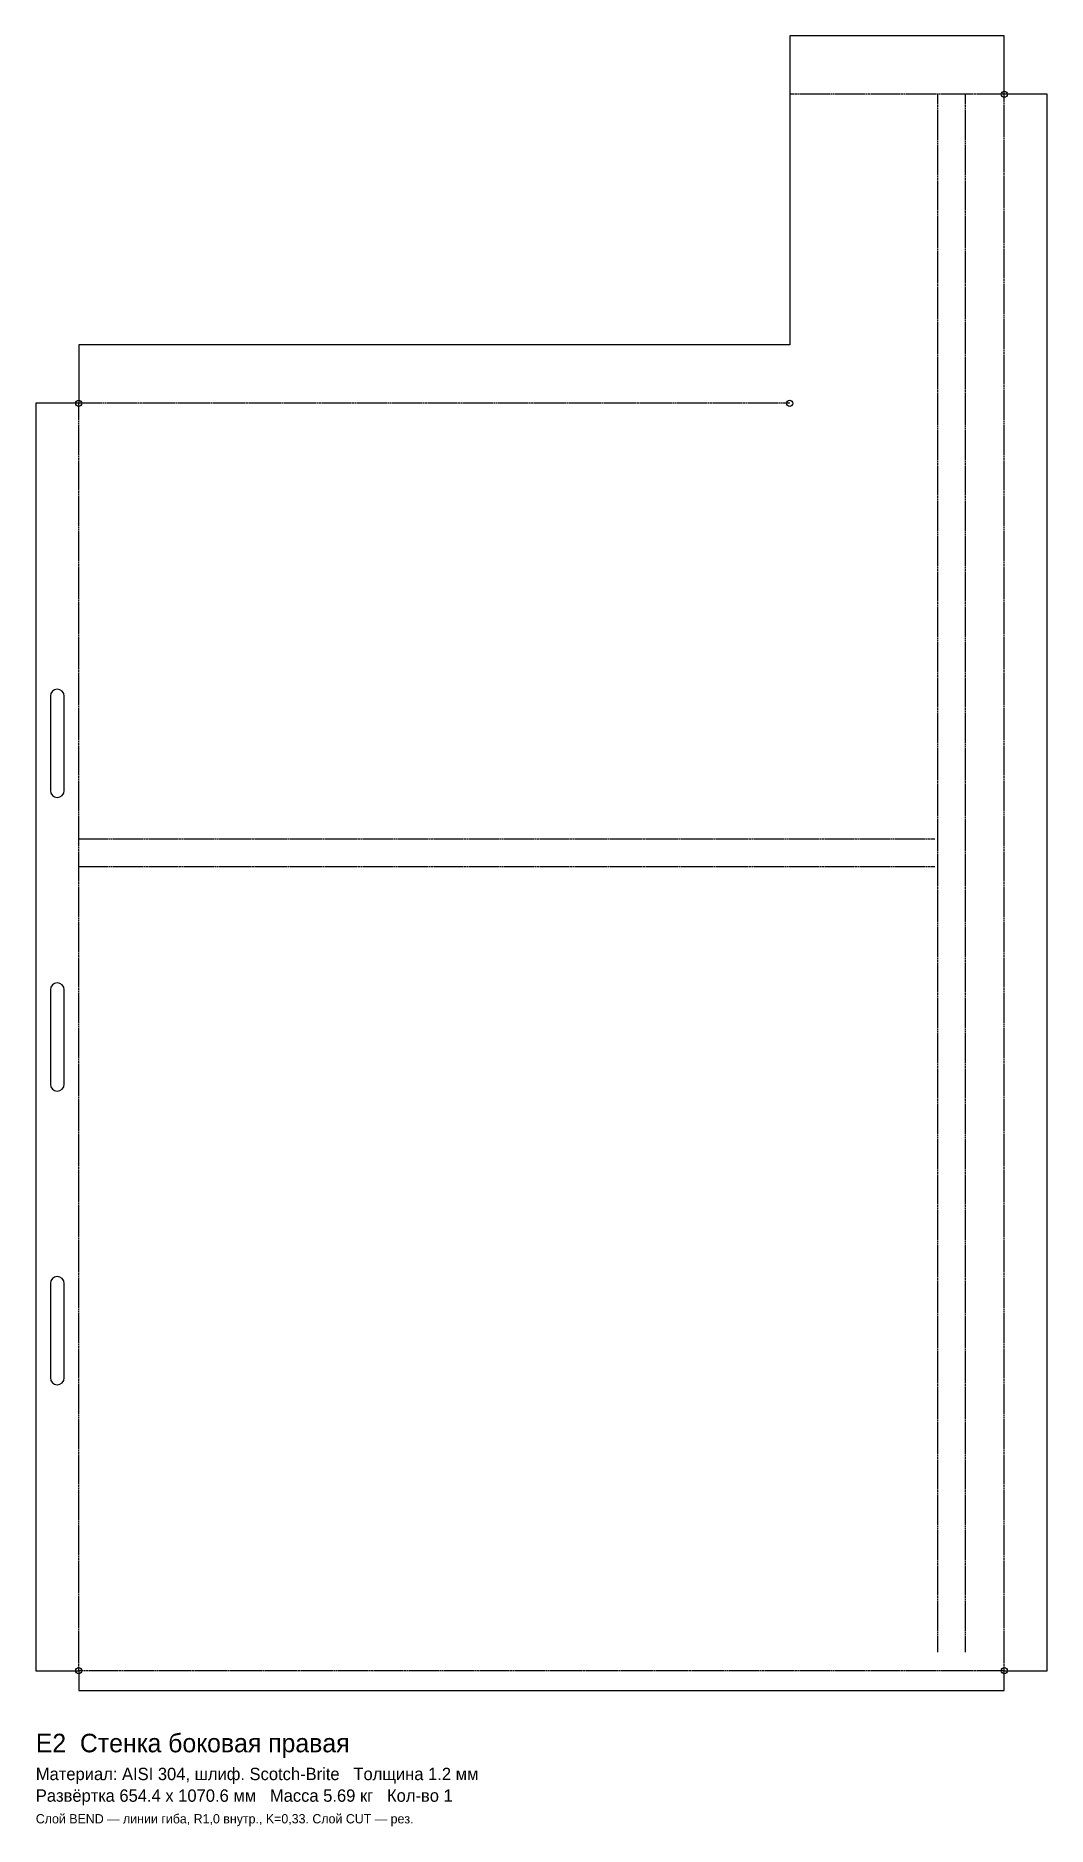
# Model space of a CAD drawing. Header units: millimetres. Extents: x 0 to 654, y -88 to 1071.
import ezdxf

# ---------------------------------------------------------------- set-up
doc = ezdxf.new("R2010")
doc.units = ezdxf.units.MM
doc.linetypes.add('DASHED', pattern=[1.524, 1.27, -0.254])
for name, color, linetype in [('BEND', 1, 'DASHED'), ('CUT', 7, 'Continuous'), ('INFO', 3, 'Continuous')]:
    doc.layers.add(name, color=color, linetype=linetype)

msp = doc.modelspace()

# ---------------------------------------------------------------- linework, layer by layer
at = {"layer": 'BEND'}
for p, q in [((626.6, 1032.8), (487.8, 1032.8)), ((583.6, 24.8), (583.6, 1032.8)), ((601.6, 24.8), (601.6, 1032.8)), ((626.6, 12.8), (626.6, 1032.8)), ((27.8, 12.8), (27.8, 832.8)), ((487.8, 832.8), (27.8, 832.8)), ((581.6, 550.8), (27.8, 550.8)), ((581.6, 532.8), (27.8, 532.8)), ((626.6, 12.8), (27.8, 12.8))]:
    msp.add_line(p, q, dxfattribs=at)
at = {"layer": 'CUT'}
for points in [[(626.6, 12.8), (654.4, 12.8), (654.4, 1032.8), (626.6, 1032.8), (626.6, 1070.6), (487.8, 1070.6), (487.8, 1032.8), (487.8, 870.6), (27.8, 870.6), (27.8, 832.8), (0, 832.8), (0, 12.8), (27.8, 12.8), (27.8, 0), (626.6, 0)], [(9.4, 582.3), (9.7, 580.6), (10.7, 579.1), (12.2, 578.1), (13.9, 577.8), (15.6, 578.1), (17.1, 579.1), (18.1, 580.6), (18.4, 582.3), (18.4, 643.3), (18.1, 645), (17.1, 646.5), (15.6, 647.5), (13.9, 647.8), (12.2, 647.5), (10.7, 646.5), (9.7, 645), (9.4, 643.3)], [(9.4, 392.3), (9.7, 390.6), (10.7, 389.1), (12.2, 388.1), (13.9, 387.8), (15.6, 388.1), (17.1, 389.1), (18.1, 390.6), (18.4, 392.3), (18.4, 453.3), (18.1, 455), (17.1, 456.5), (15.6, 457.5), (13.9, 457.8), (12.2, 457.5), (10.7, 456.5), (9.7, 455), (9.4, 453.3)], [(9.4, 202.3), (9.7, 200.6), (10.7, 199.1), (12.2, 198.1), (13.9, 197.8), (15.6, 198.1), (17.1, 199.1), (18.1, 200.6), (18.4, 202.3), (18.4, 263.3), (18.1, 265), (17.1, 266.5), (15.6, 267.5), (13.9, 267.8), (12.2, 267.5), (10.7, 266.5), (9.7, 265), (9.4, 263.3)]]:
    msp.add_lwpolyline(points, close=True, dxfattribs=at)
for centre in [(626.6, 1032.8), (27.8, 832.8), (487.8, 832.8), (27.8, 12.8), (626.6, 12.8)]:
    msp.add_circle(centre, 2, dxfattribs=at)

# ---------------------------------------------------------------- texts
at = {"layer": 'INFO'}
for s, height, p in [('E2  Стенка боковая правая', 12, (0, -40)), ('Материал: AISI 304, шлиф. Scotch-Brite   Толщина 1.2 мм', 8, (0, -58)), ('Развёртка 654.4 x 1070.6 мм   Масса 5.69 кг   Кол-во 1', 8, (0, -72)), ('Слой BEND — линии гиба, R1,0 внутр., K=0,33. Слой CUT — рез.', 6, (0, -86))]:
    msp.add_text(s, height=height, dxfattribs=at).set_placement(p)

doc.saveas('drawing.dxf')
